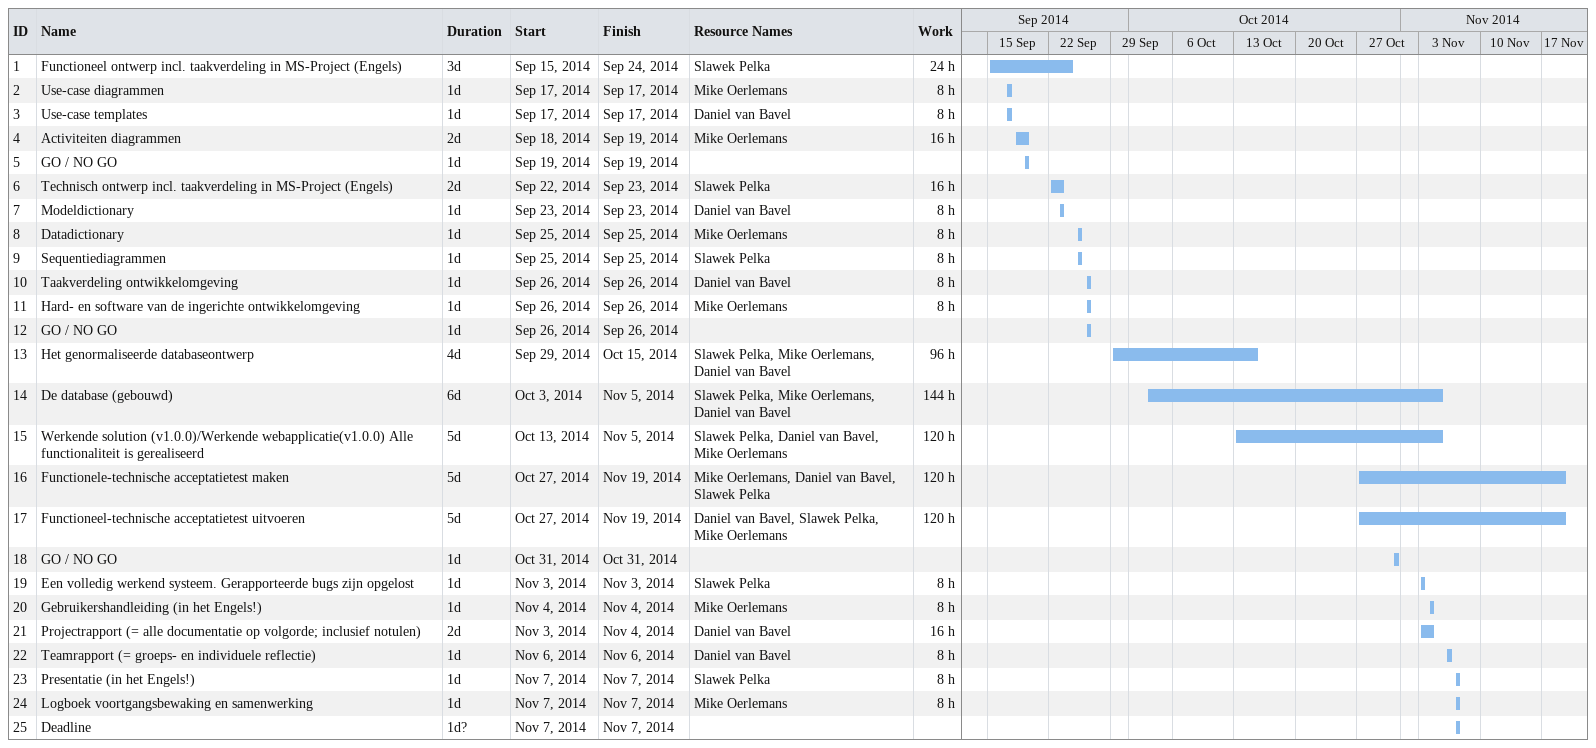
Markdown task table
| ID | Task | Duration | Start | Finish | Resources | Work (h) |
|---|---|---|---|---|---|---|
| 1 | Functioneel ontwerp incl. taakverdeling in MS-Project (Engels) | 3d | 2014-09-15 | 2014-09-24 | Slawek Pelka | 24 |
| 2 | Use-case diagrammen | 1d | 2014-09-17 | 2014-09-17 | Mike Oerlemans | 8 |
| 3 | Use-case templates | 1d | 2014-09-17 | 2014-09-17 | Daniel van Bavel | 8 |
| 4 | Activiteiten diagrammen | 2d | 2014-09-18 | 2014-09-19 | Mike Oerlemans | 16 |
| 5 | GO / NO GO | 1d | 2014-09-19 | 2014-09-19 |  |  |
| 6 | Technisch ontwerp incl. taakverdeling in MS-Project (Engels) | 2d | 2014-09-22 | 2014-09-23 | Slawek Pelka | 16 |
| 7 | Modeldictionary | 1d | 2014-09-23 | 2014-09-23 | Daniel van Bavel | 8 |
| 8 | Datadictionary | 1d | 2014-09-25 | 2014-09-25 | Mike Oerlemans | 8 |
| 9 | Sequentiediagrammen | 1d | 2014-09-25 | 2014-09-25 | Slawek Pelka | 8 |
| 10 | Taakverdeling ontwikkelomgeving | 1d | 2014-09-26 | 2014-09-26 | Daniel van Bavel | 8 |
| 11 | Hard- en software van de ingerichte ontwikkelomgeving | 1d | 2014-09-26 | 2014-09-26 | Mike Oerlemans | 8 |
| 12 | GO / NO GO | 1d | 2014-09-26 | 2014-09-26 |  |  |
| 13 | Het genormaliseerde databaseontwerp | 4d | 2014-09-29 | 2014-10-15 | Slawek Pelka, Mike Oerlemans, Daniel van Bavel | 96 |
| 14 | De database (gebouwd) | 6d | 2014-10-03 | 2014-11-05 | Slawek Pelka, Mike Oerlemans, Daniel van Bavel | 144 |
| 15 | Werkende solution (v1.0.0)/Werkende webapplicatie(v1.0.0) Alle functionaliteit is gerealiseerd | 5d | 2014-10-13 | 2014-11-05 | Slawek Pelka, Daniel van Bavel, Mike Oerlemans | 120 |
| 16 | Functionele-technische acceptatietest maken | 5d | 2014-10-27 | 2014-11-19 | Mike Oerlemans, Daniel van Bavel, Slawek Pelka | 120 |
| 17 | Functioneel-technische acceptatietest uitvoeren | 5d | 2014-10-27 | 2014-11-19 | Daniel van Bavel, Slawek Pelka, Mike Oerlemans | 120 |
| 18 | GO / NO GO | 1d | 2014-10-31 | 2014-10-31 |  |  |
| 19 | Een volledig werkend systeem. Gerapporteerde bugs zijn opgelost | 1d | 2014-11-03 | 2014-11-03 | Slawek Pelka | 8 |
| 20 | Gebruikershandleiding (in het Engels!) | 1d | 2014-11-04 | 2014-11-04 | Mike Oerlemans | 8 |
| 21 | Projectrapport (= alle documentatie op volgorde; inclusief notulen) | 2d | 2014-11-03 | 2014-11-04 | Daniel van Bavel | 16 |
| 22 | Teamrapport (= groeps- en individuele reflectie) | 1d | 2014-11-06 | 2014-11-06 | Daniel van Bavel | 8 |
| 23 | Presentatie (in het Engels!) | 1d | 2014-11-07 | 2014-11-07 | Slawek Pelka | 8 |
| 24 | Logboek voortgangsbewaking en samenwerking | 1d | 2014-11-07 | 2014-11-07 | Mike Oerlemans | 8 |
| 25 | Deadline | 1d? | 2014-11-07 | 2014-11-07 |  |  |
